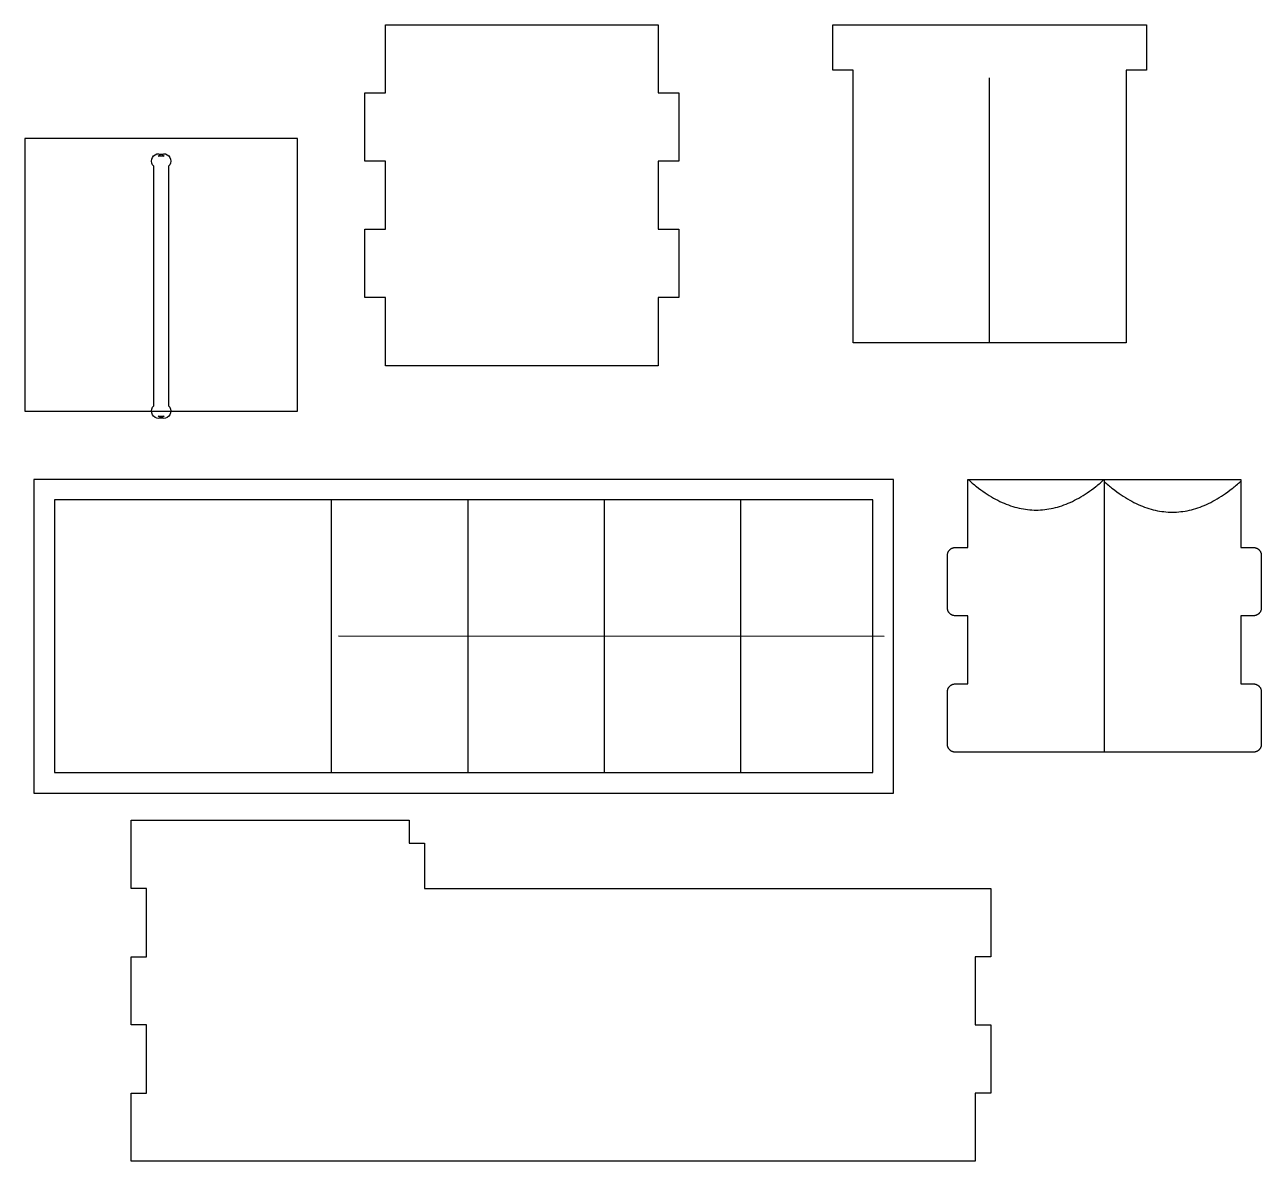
# Model space of a CAD drawing. Header units: millimetres. Extents: x 3 to 547, y -300 to 200.
import ezdxf

# ---------------------------------------------------------------- set-up
doc = ezdxf.new("R2010")
doc.units = ezdxf.units.MM
doc.layers.get('0').update_dxf_attribs({"linetype": 'CONTINUOUS'})

msp = doc.modelspace()

# ---------------------------------------------------------------- linework, layer by layer
for p, q in [((427.51, 60), (427.51, 176.62)), ((64.44, 142.21), (61.91, 142.21)), ((59.95, 32.35), (59.95, 137.72)), ((66.4, 137.72), (66.4, 32.35)), ((61.91, 27.86), (64.44, 27.86)), ((478, -120), (478, 0)), ((138, -8.91), (138, -128.91)), ((198, -8.91), (198, -128.91)), ((258, -8.91), (258, -128.91)), ((318, -8.91), (318, -128.91)), ((141.18, -68.91), (381.17, -69))]:
    msp.add_line(p, q)
for points in [[(290.78, 170), (290.78, 140), (281.78, 140), (281.78, 110), (290.78, 110), (290.78, 80), (281.78, 80), (281.78, 50), (161.78, 50), (161.78, 80), (152.78, 80), (152.78, 110), (161.78, 110), (161.78, 140), (152.78, 140), (152.78, 170), (161.78, 170), (161.78, 200), (281.78, 200), (281.78, 170)], [(367.51, 180), (358.51, 180), (358.51, 200), (496.51, 200), (496.51, 180), (487.51, 180), (487.51, 60), (367.51, 60)], [(3.18, 150), (3.17, 30), (123.17, 30), (123.18, 150)], [(385.23, -138), (385.23, 0), (7.23, 0), (7.23, -138)], [(543.97, -119.98), (543.8, -120), (543.63, -120), (412.38, -120), (412.2, -120), (412.03, -119.98), (411.86, -119.96), (411.7, -119.93), (411.53, -119.89), (411.37, -119.85), (411.22, -119.8), (411.06, -119.74), (410.91, -119.67), (410.77, -119.59), (410.63, -119.51), (410.49, -119.42), (410.36, -119.33), (410.23, -119.23), (410.11, -119.12), (409.99, -119.01), (409.88, -118.9), (409.77, -118.77), (409.67, -118.64), (409.58, -118.51), (409.49, -118.38), (409.41, -118.23), (409.33, -118.09), (409.27, -117.94), (409.21, -117.79), (409.15, -117.63), (409.11, -117.47), (409.07, -117.31), (409.04, -117.14), (409.02, -116.97), (409, -116.8), (409, -116.62), (409, -93.37), (409, -93.2), (409.02, -93.03), (409.04, -92.86), (409.07, -92.69), (409.11, -92.53), (409.15, -92.37), (409.21, -92.21), (409.27, -92.06), (409.33, -91.91), (409.41, -91.77), (409.49, -91.62), (409.58, -91.49), (409.67, -91.36), (409.77, -91.23), (409.88, -91.11), (409.99, -90.99), (410.11, -90.88), (410.23, -90.77), (410.36, -90.67), (410.49, -90.58), (410.63, -90.49), (410.77, -90.41), (410.91, -90.33), (411.06, -90.27), (411.22, -90.2), (411.37, -90.15), (411.53, -90.11), (411.7, -90.07), (411.86, -90.04), (412.03, -90.02), (412.2, -90), (412.38, -90), (418, -90), (418, -60), (412.38, -60), (412.2, -60), (412.03, -59.98), (411.86, -59.96), (411.7, -59.93), (411.53, -59.89), (411.37, -59.85), (411.22, -59.8), (411.06, -59.73), (410.91, -59.67), (410.77, -59.59), (410.63, -59.51), (410.49, -59.42), (410.36, -59.33), (410.23, -59.23), (410.11, -59.12), (409.99, -59.01), (409.88, -58.89), (409.77, -58.77), (409.67, -58.64), (409.58, -58.51), (409.49, -58.38), (409.41, -58.23), (409.33, -58.09), (409.27, -57.94), (409.21, -57.79), (409.15, -57.63), (409.11, -57.47), (409.07, -57.31), (409.04, -57.14), (409.02, -56.97), (409, -56.8), (409, -56.63), (409, -33.38), (409, -33.2), (409.02, -33.03), (409.04, -32.86), (409.07, -32.7), (409.11, -32.53), (409.15, -32.37), (409.21, -32.21), (409.27, -32.06), (409.33, -31.91), (409.41, -31.77), (409.49, -31.63), (409.58, -31.49), (409.67, -31.36), (409.77, -31.23), (409.88, -31.11), (409.99, -30.99), (410.11, -30.88), (410.23, -30.77), (410.36, -30.67), (410.49, -30.58), (410.63, -30.49), (410.77, -30.41), (410.91, -30.33), (411.06, -30.27), (411.22, -30.21), (411.37, -30.15), (411.53, -30.11), (411.7, -30.07), (411.86, -30.04), (412.03, -30.02), (412.2, -30.01), (412.38, -30), (418, -30), (418, 0), (538, 0), (538, -30), (543.63, -30), (543.8, -30.01), (543.97, -30.02), (544.14, -30.04), (544.31, -30.07), (544.47, -30.11), (544.63, -30.15), (544.79, -30.21), (544.94, -30.27), (545.09, -30.33), (545.23, -30.41), (545.38, -30.49), (545.51, -30.58), (545.64, -30.67), (545.77, -30.77), (545.89, -30.88), (546.01, -30.99), (546.12, -31.11), (546.23, -31.23), (546.33, -31.36), (546.42, -31.49), (546.51, -31.63), (546.59, -31.77), (546.67, -31.91), (546.73, -32.06), (546.79, -32.21), (546.85, -32.37), (546.89, -32.53), (546.93, -32.7), (546.96, -32.86), (546.98, -33.03), (547, -33.2), (547, -33.38), (547, -56.63), (547, -56.8), (546.98, -56.97), (546.96, -57.14), (546.93, -57.31), (546.89, -57.47), (546.85, -57.63), (546.79, -57.79), (546.73, -57.94), (546.67, -58.09), (546.59, -58.23), (546.51, -58.38), (546.42, -58.51), (546.33, -58.64), (546.23, -58.77), (546.12, -58.89), (546.01, -59.01), (545.89, -59.12), (545.77, -59.23), (545.64, -59.33), (545.51, -59.42), (545.38, -59.51), (545.23, -59.59), (545.09, -59.67), (544.94, -59.73), (544.79, -59.8), (544.63, -59.85), (544.47, -59.89), (544.31, -59.93), (544.14, -59.96), (543.97, -59.98), (543.8, -60), (543.63, -60), (538, -60), (538, -90), (543.63, -90), (543.8, -90), (543.97, -90.02), (544.14, -90.04), (544.31, -90.07), (544.47, -90.11), (544.63, -90.15), (544.79, -90.2), (544.94, -90.27), (545.09, -90.33), (545.23, -90.41), (545.38, -90.49), (545.51, -90.58), (545.64, -90.67), (545.77, -90.77), (545.89, -90.88), (546.01, -90.99), (546.12, -91.11), (546.23, -91.23), (546.33, -91.36), (546.42, -91.49), (546.51, -91.62), (546.59, -91.77), (546.67, -91.91), (546.73, -92.06), (546.8, -92.21), (546.85, -92.37), (546.89, -92.53), (546.93, -92.69), (546.96, -92.86), (546.98, -93.03), (547, -93.2), (547, -93.37), (547, -116.62), (547, -116.8), (546.98, -116.97), (546.96, -117.14), (546.93, -117.31), (546.89, -117.47), (546.85, -117.63), (546.8, -117.79), (546.73, -117.94), (546.67, -118.09), (546.59, -118.23), (546.51, -118.38), (546.42, -118.51), (546.33, -118.64), (546.23, -118.77), (546.12, -118.9), (546.01, -119.01), (545.89, -119.12), (545.77, -119.23), (545.64, -119.33), (545.51, -119.42), (545.38, -119.51), (545.23, -119.59), (545.09, -119.67), (544.94, -119.74), (544.79, -119.8), (544.63, -119.85), (544.47, -119.89), (544.31, -119.93), (544.14, -119.96)], [(376.23, -129), (376.23, -9), (16.23, -9), (16.23, -129)], [(428, -270), (421.24, -270), (421.24, -300), (50, -300), (50, -270), (56.76, -270), (56.76, -240), (50, -240), (50, -210), (56.76, -210), (56.76, -180), (50, -180), (50, -150), (172.24, -150), (172.24, -160), (179, -160), (179, -180), (428, -180), (428, -210), (421.24, -210), (421.24, -240), (428, -240)]]:
    msp.add_lwpolyline(points, close=True)
for points, degree in [([(59.01, 140.84), (59.3, 141.97), (60.18, 142.86), (61.32, 143.15)], 3), ([(61.32, 143.15), (62.45, 143.43), (63.65, 143.07), (64.44, 142.21)], 3), ([(61.91, 142.21), (62.7, 143.07), (63.9, 143.43), (65.03, 143.15)], 3), ([(65.03, 143.15), (66.17, 142.86), (67.05, 141.97), (67.34, 140.84)], 3), ([(59.95, 137.72), (59.09, 138.5), (58.73, 139.7), (59.01, 140.84)], 3), ([(67.34, 140.84), (67.62, 139.7), (67.26, 138.5), (66.4, 137.72)], 3), ([(59.01, 29.23), (58.73, 30.36), (59.09, 31.56), (59.95, 32.35)], 3), ([(61.32, 26.92), (60.18, 27.21), (59.3, 28.09), (59.01, 29.23)], 3), ([(64.44, 27.86), (63.65, 26.99), (62.45, 26.63), (61.32, 26.92)], 3), ([(65.03, 26.92), (63.9, 26.63), (62.7, 26.99), (61.91, 27.86)], 3), ([(67.34, 29.23), (67.05, 28.09), (66.17, 27.21), (65.03, 26.92)], 3), ([(66.4, 32.35), (67.26, 31.56), (67.62, 30.36), (67.34, 29.23)], 3), ([(418, 0), (448, -27), (478, 0)], 2), ([(477.89, -0.93), (507.89, -27.93), (537.89, -0.93)], 2)]:
    msp.add_open_spline(points, degree=degree)

doc.saveas('drawing.dxf')
